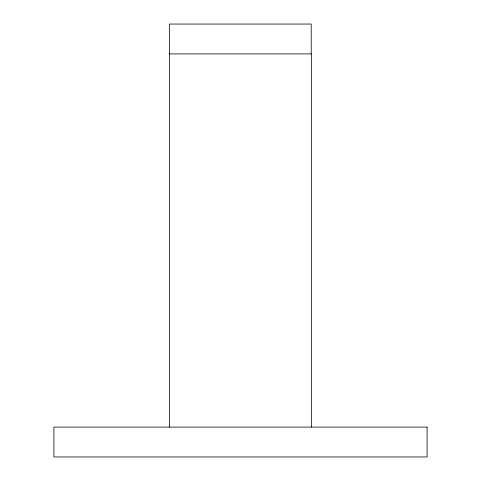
<?xml version="1.0" encoding="UTF-8"?>
<svg xmlns="http://www.w3.org/2000/svg" width="481" height="481" viewBox="0 0 481 481"><rect width="100%" height="100%" fill="white"/><g stroke="black" fill="none" stroke-linecap="round" stroke-linejoin="round"><path stroke-width="0.72" d="M311.405 427.092L311.405 53.908L169.408 53.908L169.408 24.05L311.219 24.05L311.219 53.908M169.595 53.908L169.595 427.092M427.092 427.092L53.908 427.092L53.908 456.95L427.092 456.95L427.092 427.092"/></g></svg>
